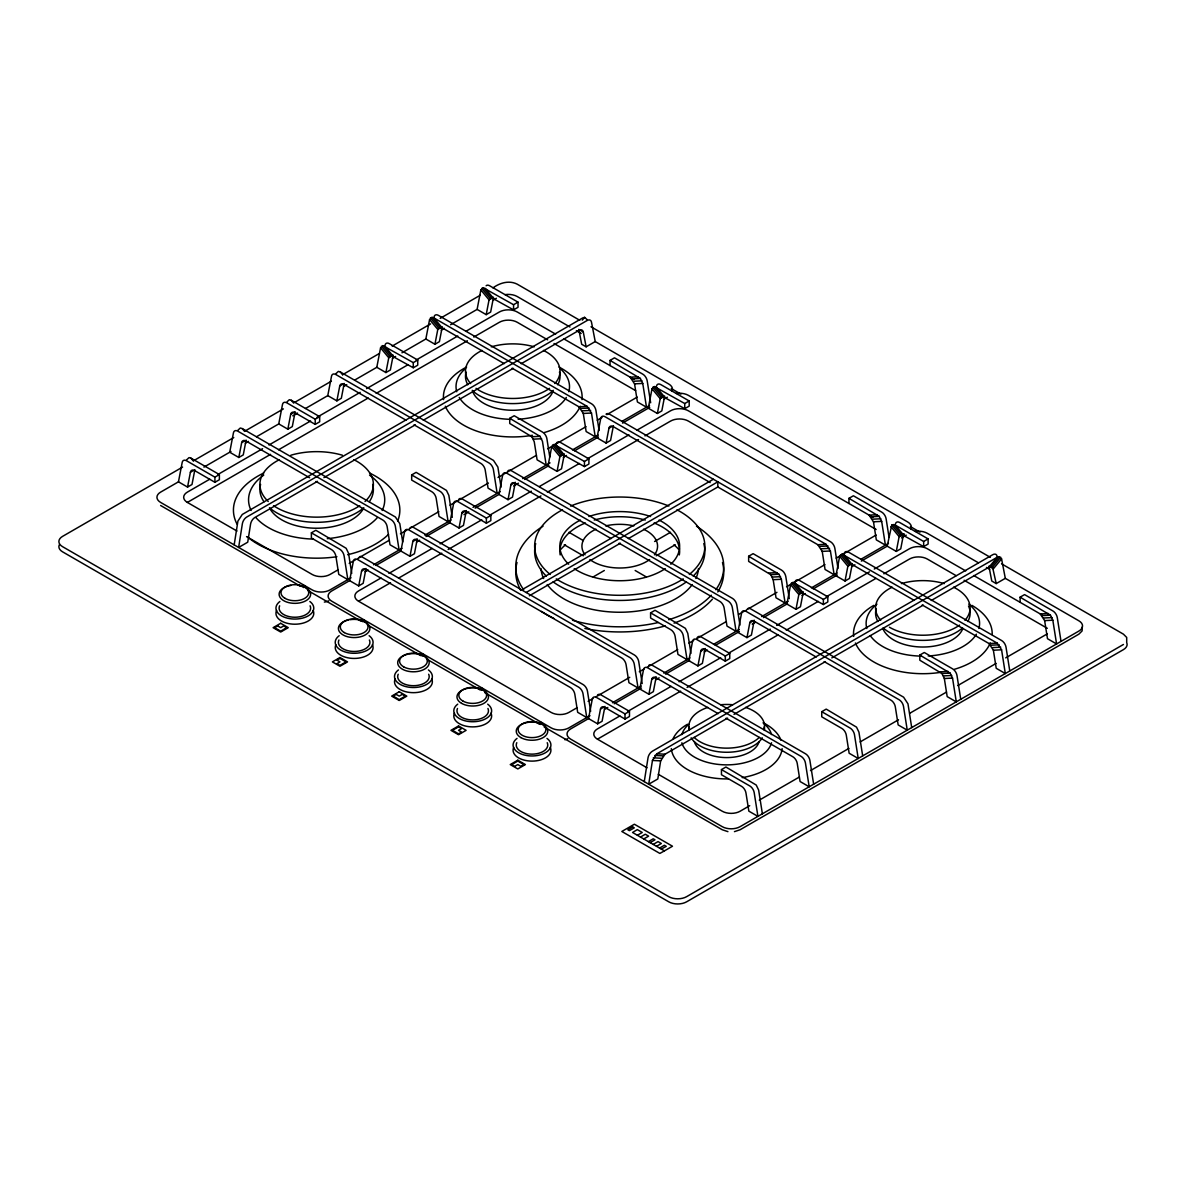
<?xml version="1.0" encoding="UTF-8"?>
<svg xmlns="http://www.w3.org/2000/svg" width="1186" height="1186" viewBox="0 0 1186 1186"><rect width="100%" height="100%" fill="white"/><g stroke="black" fill="none" stroke-linecap="round" stroke-linejoin="round"><path stroke-width="1.5" d="M234.176 544.878L237.912 521.114L242.285 514.457L582.667 317.952L584.624 317.344L587.026 319.553M644.265 781.633L648.001 757.884A6.301 3.632 -60 0 1 652.374 751.212L992.741 554.707A6.301 3.632 -60 0 1 997.115 556.323M588.538 718.583L597.64 723.831L600.487 709.035A6.301 3.632 60 0 1 604.86 707.419L625.007 719.042L629.47 716.477L629.47 711.333L625.007 713.898L596.647 697.531A6.301 3.632 60 0 0 592.288 699.147L588.538 718.583L570.718 728.886A12.601 7.279 0 0 0 570.718 739.174L722.259 826.672A12.601 7.279 0 0 0 740.094 826.672L1078.86 631.085A12.601 7.279 0 0 0 1078.86 620.797L1005.313 578.338L1001.577 558.888L999.175 556.679L997.204 557.272L656.836 753.792L652.463 760.448L648.712 784.213L657.815 778.965L660.661 760.863L665.035 754.207L727.581 718.093M178.463 481.827L182.199 462.392A6.301 3.632 60 0 1 186.573 460.776L214.918 477.143L219.38 474.563L219.38 479.722L214.918 482.287L194.771 470.649A6.301 3.632 60 0 0 190.397 472.265L187.551 487.075L178.463 481.827L160.629 492.116A12.601 7.279 0 0 0 160.629 502.419L312.185 589.916A12.601 7.279 0 0 0 330.004 589.916L351.056 577.76M194.86 469.7L191.999 484.496L187.551 487.075M315.995 481.457L382.796 520.017A6.301 3.632 60 0 1 387.155 526.673L390.016 544.774L399.104 550.022L395.353 526.258A6.301 3.632 60 0 0 390.995 519.601L237.823 431.185A6.301 3.632 60 0 0 233.464 432.786L229.713 452.237L238.816 457.485L241.662 442.675L244.627 440.955M246.11 440.095L243.263 454.905L238.816 457.485M278.754 423.921L282.49 404.485A6.301 3.632 60 0 1 286.864 402.869L315.209 419.236L319.671 416.671L319.671 421.816L315.209 424.38L295.062 412.758A6.301 3.632 60 0 0 290.689 414.359L287.842 429.169L278.754 423.921L256.458 436.789M305.499 408.488L327.781 395.62L331.517 376.17A6.301 3.632 60 0 1 335.89 374.568L489.047 462.985A6.301 3.632 60 0 1 493.42 469.641L497.171 493.406L488.069 488.158L485.222 470.056A6.301 3.632 60 0 0 480.849 463.4L414.062 424.84M336.868 400.868L339.73 386.058L344.177 383.478L341.331 398.288L336.868 400.868L327.781 395.62M354.673 380.083L376.807 367.304L380.558 347.869L382.959 345.645L413.277 362.619L417.739 360.055L417.739 365.199L413.277 367.764L391.158 355.533L382.959 345.645M376.807 367.304L385.91 372.552L388.756 357.742L391.158 355.533M349.618 580.651L353.369 561.215A6.301 3.632 60 0 1 357.742 559.599L578.649 687.139A6.301 3.632 60 0 1 583.023 693.795L586.759 717.56L577.671 712.312L574.825 694.21A6.301 3.632 60 0 0 570.451 687.554L365.94 569.473A6.301 3.632 60 0 0 361.567 571.089L358.721 585.899L349.618 580.651L331.798 590.939A12.601 7.279 0 0 0 331.798 601.228L551.105 727.848A12.601 7.279 0 0 0 568.924 727.848L589.976 715.707M401.965 352.791L425.848 339.003L429.584 319.553L431.986 317.344L433.957 317.952L587.114 406.368L591.488 413.024L595.224 436.789L586.136 431.541L583.29 413.44L578.916 406.783L512.13 368.223M425.848 339.003L434.936 344.251L437.782 329.441L438.627 327.796L442.156 327.825L504.183 363.628M400.883 551.045L404.619 531.61A6.301 3.632 60 0 1 408.992 529.994L629.914 657.548A6.301 3.632 60 0 1 634.273 664.204L638.024 687.954L628.936 682.706L626.075 664.62A6.301 3.632 60 0 0 621.716 657.963L417.19 539.882A6.301 3.632 60 0 0 412.832 541.498L409.971 556.308L400.883 551.045L375.918 565.47M450.591 324.712L477.113 309.398L480.849 289.962L483.251 287.738L513.568 304.713L518.03 302.148L518.03 307.293L513.568 309.872L491.449 297.627L483.251 287.738M477.113 309.398L486.201 314.646L489.047 299.85L491.449 297.627M449.909 522.744L453.66 503.309A6.301 3.632 60 0 1 458.033 501.693L486.379 518.06L490.841 515.48L490.841 520.639L486.379 523.204L466.231 511.566A6.301 3.632 60 0 0 461.858 513.182L459.012 527.992L449.909 522.744L426.041 536.532M508.038 499.691L510.884 484.881L515.347 482.302L512.5 497.112L508.038 499.691L498.95 494.429L502.686 474.993A6.301 3.632 60 0 1 507.059 473.377L727.967 600.931A6.301 3.632 60 0 1 732.34 607.588L736.091 631.337L726.988 626.089L724.142 608.003A6.301 3.632 60 0 0 719.769 601.346L619.107 543.218M554.114 444.468L562.327 454.342L584.446 466.587L588.893 464.022L588.893 458.863L584.446 461.443L554.114 444.468L551.727 446.692L547.976 466.128L557.064 471.376L561.527 468.796L564.062 455.646M557.064 471.376L559.925 456.566L562.327 454.342M628.358 538.607L717.812 486.972L817.836 544.715L822.209 551.386L825.056 569.473L834.143 574.721L830.408 550.971L826.034 544.315L605.127 416.76A6.301 3.632 60 0 0 600.753 418.376L597.018 437.812L606.105 443.075L608.952 428.265L611.917 426.545M613.414 425.685L610.568 440.495L606.105 443.075M654.42 386.562L662.618 396.45L684.737 408.681L689.199 406.116L689.199 400.972L684.737 403.536L654.42 386.562L652.018 388.786L648.268 408.221L657.37 413.469L661.818 410.905L664.664 396.094M657.37 413.469L660.217 398.674L662.618 396.45M648.89 694.24L651.737 679.43L656.199 676.865L653.353 691.66L648.89 694.24L639.803 688.992L643.538 669.556A6.301 3.632 60 0 1 647.912 667.94L801.069 756.371A6.301 3.632 60 0 1 805.442 763.028L809.193 786.778L800.09 781.53L797.244 763.443A6.301 3.632 60 0 0 792.871 756.772L726.084 718.212M697.931 665.924L700.778 651.129L705.24 648.549L702.379 663.359L697.931 665.924L688.829 660.676L692.58 641.241A6.301 3.632 60 0 1 696.953 639.625L725.298 656.006L729.761 653.427L729.761 658.571L725.298 661.151L705.151 649.513A6.301 3.632 60 0 0 700.778 651.129M746.958 637.623L749.804 622.813L754.266 620.248L751.42 635.044L746.958 637.623L737.87 632.375L741.606 612.94A6.301 3.632 60 0 1 745.979 611.324L899.136 699.755A6.301 3.632 60 0 1 903.51 706.411L907.246 730.161L898.158 724.913L895.311 706.826A6.301 3.632 60 0 0 890.938 700.155L824.151 661.595M793.034 582.4L801.247 592.288L823.366 604.534L827.813 601.954L827.813 596.81L823.366 599.39L793.034 582.4L790.647 584.624L786.896 604.059L795.984 609.308L800.446 606.743L803.293 591.933M795.984 609.308L798.845 594.512L801.247 592.288M922.219 604.979L989.005 643.538L993.379 650.21L996.225 668.296L1005.313 673.544L1001.577 649.795L997.204 643.138L842.075 554.099L839.673 556.323L835.937 575.759L845.025 581.007L849.487 578.427L852.334 563.632L847.871 566.196L845.025 581.007M893.34 524.509L901.538 534.382L923.657 546.627L928.119 544.048L928.119 538.904L923.657 541.483L895.297 525.116L891.768 525.087L887.187 546.168L896.29 551.416L900.737 548.836L903.584 534.026L899.136 536.606L896.29 551.416M186.662 459.812L189.063 457.588L191.02 458.196L219.38 474.563M237.912 430.221L240.313 427.998L242.285 428.606L395.442 517.037L399.815 523.693L402.691 541.972M286.953 401.906L289.354 399.682L291.326 400.29L319.671 416.671M335.979 373.605L338.381 371.381L340.352 371.989L493.509 460.42L497.883 467.076L501.041 487.179M357.816 558.636L360.218 556.412L362.19 557.02L583.112 684.559A6.301 3.632 60 0 1 587.47 691.23L590.643 711.333M409.081 529.045L411.483 526.821L413.454 527.429L634.362 654.968A6.301 3.632 60 0 1 638.735 661.625L642.189 683.566M746.068 610.36L748.47 608.136L750.441 608.744L903.599 697.175L907.972 703.832L911.708 727.596M914.258 600.398L852.245 564.58L850.273 563.973L847.871 566.196L839.673 556.323M901.538 534.382L899.136 536.606L890.938 526.717M582.282 320.161L584.624 317.344M931.262 600.501L989.005 567.16L997.204 557.272M989.005 567.16L990.977 566.552L999.175 556.679M1005.313 578.338L996.225 583.586L992.534 567.13L1000.732 557.242M1001.577 558.888L993.379 568.776L988.916 566.196L991.763 581.007L996.225 583.586M640.514 837.079L645.288 834.232L648.609 836.145L643.746 838.947M648.431 841.645L653.204 838.798L654.968 839.821L650.121 842.623M653.249 844.432L658.022 841.586L661.343 843.498L656.495 846.3M659.594 848.094L664.368 845.247L666.25 846.33L661.328 849.087M182.57 467.091L62.562 536.383A12.601 7.279 0 0 0 62.562 546.672L668.771 896.675A12.601 7.279 0 0 0 686.605 896.675L1123.438 644.472M193.778 460.628L233.775 437.53M244.983 431.067L283.38 408.903M294.573 402.425L331.383 381.18M342.576 374.717L379.387 353.472M392.181 346.075L430.592 323.911M440.184 318.367L480.197 295.27M492.991 287.872C499.899 282.817 509.179 280.074 517.229 284.18L579.776 320.294M190.397 472.265L193.362 470.545M290.689 414.359L295.151 411.794L292.305 426.604L287.842 429.169M203.933 467.121L230.988 451.495M245.324 443.223L248.497 441.385M292.764 415.826L297.538 413.069M343.599 386.488L346.757 384.649M392.418 358.291L395.605 356.452M441.222 330.123L444.35 328.314M493.45 299.969L496.415 298.249M385.91 372.552L390.357 369.988L393.218 355.177L388.756 357.742L380.558 347.869M434.936 344.251L439.398 341.672L442.245 326.862L437.782 329.441L429.584 319.553M486.201 314.646L490.648 312.081L493.509 297.271L489.047 299.85L480.849 289.962M209.774 479.188L187.373 492.116A12.601 7.279 0 0 0 187.373 502.419L236.978 531.046M217.779 474.563L262.58 448.693M268.985 445.002L310.584 420.986M316.988 417.294L360.188 392.344M366.578 388.652L408.192 364.636M416.182 360.01L457.796 335.994M465.787 331.368L499.395 311.977A12.601 7.279 0 0 1 517.229 311.977L555.626 334.141M187.373 502.419L270.571 454.371M278.577 449.761L368.179 398.022M376.184 393.396L467.388 340.753M473.792 337.046L499.395 322.266A12.601 7.279 0 0 1 517.229 322.266L547.621 339.819M317.492 481.338L254.946 517.437A6.301 3.632 -60 0 0 250.572 524.108L247.726 542.195L238.638 547.443L242.374 523.693A6.301 3.632 -60 0 1 246.747 517.037L587.114 320.516A6.301 3.632 -60 0 1 591.488 322.132L595.224 341.568L668.771 384.027A12.601 7.279 0 0 1 672.047 391.069M323.911 477.632L415.322 424.84M423.343 420.215L513.167 368.357M521.173 363.731L578.916 330.405A6.301 3.632 -60 0 1 583.29 332.021L586.136 346.816L595.224 341.568M311.384 532.825L339.73 549.192A6.301 3.632 60 0 1 344.103 555.863L347.839 579.613L338.751 574.365L335.905 556.278A6.301 3.632 60 0 0 331.531 549.607L311.384 537.984L311.384 532.825L315.832 530.261L346.149 548.288L348.551 553.284L351.723 573.387M411.675 474.934L440.021 491.3A6.301 3.632 60 0 1 444.394 497.957L448.13 521.721L439.042 516.459L436.196 498.372A6.301 3.632 60 0 0 431.823 491.716L411.675 480.078L411.675 474.934L416.123 472.354L446.455 490.396L448.857 495.377L452.296 517.318M509.728 418.317L540.06 436.344L542.462 441.34L546.197 465.105L537.11 459.842L534.249 441.755L531.862 436.759L509.728 423.461L509.728 418.317L514.19 415.737L542.536 432.104A6.301 3.632 60 0 1 546.909 438.761L549.785 457.04M610.034 365.555L610.034 360.411L614.481 357.831L642.842 374.198A6.301 3.632 60 0 1 647.2 380.869L650.654 402.795M338.01 569.858L330.004 574.469A12.601 7.279 0 0 1 312.185 574.469L246.569 536.591M349.218 563.38L355.607 559.688M358.809 557.835L389.216 540.282M400.408 533.819L406.813 530.127M410.015 528.274L438.82 511.655M450.013 505.192L488.424 483.013M498.016 477.469L536.428 455.305M547.621 448.827L586.032 426.663M597.225 420.2L602.028 417.428M606.832 414.655L637.238 397.102M361.567 571.089L366.014 568.524L363.168 583.319L358.721 585.899M412.832 541.498L417.279 538.918L414.433 553.729L409.971 556.308M461.858 513.182L466.32 510.617L463.459 525.413L459.012 527.992M564.373 454.001L559.925 456.566L551.727 446.692M663.182 396.954L660.217 398.674L652.018 388.786M373.516 564.788L402.069 548.303M424.87 535.153L451.11 520.002M473.006 507.356L500.284 491.597M522.744 478.64L550.037 462.881M572.497 449.909L598.204 435.069M622.235 421.193L649.528 405.449M365.006 571.771L368.12 569.962M416.479 542.046L419.666 540.208M463.978 514.62L468.781 511.848M475.186 508.157L499.217 494.28M513.627 485.964L518.43 483.191M524.835 479.485L548.851 465.624M563.261 457.307L566.463 455.454M574.484 450.828L598.5 436.967M622.517 423.091L649.735 407.376M664.16 399.059L667.362 397.206M380.943 578.012L358.543 590.939A12.601 7.279 0 0 0 358.543 601.228L551.105 712.415A12.601 7.279 0 0 0 568.924 712.415L576.93 707.79M388.934 573.387L432.149 548.451M440.139 543.825L481.753 519.809M489.744 515.184L531.343 491.167M539.348 486.556L579.346 463.459M587.352 458.834L628.951 434.817M636.956 430.192L670.564 410.801A12.601 7.279 0 0 1 688.384 410.801L872.926 517.333M358.543 601.228L390.535 582.756M398.54 578.145L441.741 553.195M448.145 549.503L540.949 495.926M547.354 492.22L638.557 439.561M644.962 435.87L670.564 421.089A12.601 7.279 0 0 1 688.384 421.089L876.143 529.49M521.677 589.916L713.349 479.248M526.139 592.481L717.812 481.827L717.812 486.972M529.327 595.787L620.382 543.218M593.193 576.93L604.326 570.496M654.583 541.498L670.49 532.306M656.169 555.804L675.249 544.774M650.595 612.865L678.941 629.232A6.301 3.632 60 0 1 683.314 635.889L687.05 659.653L677.962 654.405L675.116 636.304A6.301 3.632 60 0 0 670.742 629.647L650.595 618.01L650.595 612.865L655.043 610.286L685.375 628.328L687.776 633.324L690.934 653.427M748.648 556.249L778.98 574.291L781.381 579.272L785.117 603.037L776.029 597.788L773.168 579.687L770.781 574.691L748.648 561.393L748.648 556.249L753.11 553.669L781.455 570.051A6.301 3.632 60 0 1 785.829 576.707L789.283 598.634M848.939 503.487L848.939 498.342L853.401 495.778L881.761 512.144A6.301 3.632 60 0 1 886.12 518.801L888.996 537.08M588.137 701.326L592.926 698.554M596.128 696.701L629.736 677.31M639.328 671.765L644.131 668.993M647.334 667.14L677.74 649.587M688.933 643.123L693.736 640.351M725.743 621.879L696.938 638.498A6.301 3.632 60 0 1 701.4 637.06L729.761 653.427M738.537 614.481L744.941 610.79M748.144 608.937L776.949 592.318M786.54 586.774L824.952 564.595M836.145 558.132L876.157 535.034M600.487 709.035L604.934 706.456L602.088 721.266L597.64 723.831M801.81 592.792L798.845 594.512L790.647 584.624M612.436 702.735L641.315 686.057M663.789 673.085L690.03 657.933M713.527 644.369L739.204 629.544M761.664 616.572L788.082 601.317M811.417 587.856L837.123 573.016M861.155 559.14L888.433 543.381M901.271 535.968L904.488 534.115M604.593 709.317L607.795 707.464M614.215 703.758L641.493 688.013M655.932 679.682L659.149 677.829M665.568 674.122L689.644 660.217M704.084 651.885L707.286 650.032M715.306 645.392L739.382 631.501M752.22 624.088L755.423 622.235M763.458 617.61L787.519 603.704M801.958 595.372L805.175 593.519M813.196 588.879L837.272 574.988M851.711 566.641L854.913 564.788M861.332 561.082L887.009 546.272M901.449 537.925L906.267 535.153M619.863 715.944L597.462 728.886A12.601 7.279 0 0 0 597.462 739.174L647.067 767.816M627.854 711.333L671.068 686.383M679.059 681.772L720.673 657.741M728.664 653.13L770.263 629.114M776.667 625.407L818.266 601.391M826.271 596.78L869.471 571.83M874.275 569.058L909.484 548.733A12.601 7.279 0 0 1 927.304 548.733L965.715 570.911M597.462 739.174L680.66 691.141M687.065 687.435L778.268 634.777M786.274 630.166L875.876 578.427M883.881 573.816L909.484 559.036A12.601 7.279 0 0 1 927.304 559.036L956.109 575.655M734.001 714.387L825.412 661.61M831.831 657.904L923.242 605.127M721.459 769.595L749.819 785.962A6.301 3.632 60 0 1 754.192 792.619L757.928 816.383L748.84 811.135L745.979 793.034A6.301 3.632 60 0 0 741.621 786.377L721.459 774.74L721.459 769.595L725.921 767.016L756.238 785.058L758.64 790.054L762.39 813.804M821.75 711.689L850.11 728.056A6.301 3.632 60 0 1 854.483 734.712L858.219 758.477L849.132 753.229L846.285 735.127A6.301 3.632 60 0 0 841.912 728.471L821.75 716.833L821.75 711.689L826.212 709.109L856.529 727.151L858.931 732.147L862.682 755.897M919.817 655.072L950.134 673.114L952.536 678.095L956.287 701.86L947.184 696.612L944.338 678.511L941.936 673.515L919.817 660.217L919.817 655.072L924.279 652.493L952.625 668.86A6.301 3.632 60 0 1 956.998 675.531L960.734 699.28M1020.108 602.31L1020.108 597.166L1024.571 594.601L1052.916 610.968A6.301 3.632 60 0 1 1057.289 617.624L1061.025 641.374M637.386 835.27L642.234 832.468L637.312 829.622L632.538 832.468L664.427 850.881L672.492 846.226L634.391 824.226L621.82 831.475L659.861 853.431L664.427 850.881M749.7 805.694L740.094 811.239A12.601 7.279 0 0 1 722.259 811.239L658.26 774.28M759.292 800.15L799.305 777.052M810.498 770.589L848.909 748.41M860.102 741.947L898.514 719.769M909.706 713.305L946.517 692.061M957.71 685.597L996.107 663.419M1005.713 657.874L1047.312 633.858M734.445 831.638L740.094 829.755L1078.86 634.169L1082.121 630.908L1082.121 627.142M638.379 376.777L630.181 377.192L634.554 383.849L637.401 401.95L646.489 407.198L642.753 383.434L640.351 378.438L610.034 360.411M632.153 378.853L640.351 378.438M633.709 381.24L641.908 380.825M634.554 383.849L642.753 383.434M578.916 406.783L587.114 406.368M580.888 408.444L589.086 408.043M582.445 410.83L590.658 410.415M583.29 413.44L591.488 413.024M531.862 436.759L540.06 436.344M533.418 439.146L541.617 438.731M877.299 514.709L869.101 515.124L873.474 521.796L876.321 539.882L885.408 545.13L881.672 521.38L879.271 516.384L848.939 498.342M871.073 516.799L879.271 516.384M872.629 519.171L880.827 518.771M873.474 521.796L881.672 521.38M817.836 544.715L826.034 544.315M819.808 546.39L828.006 545.975M821.364 548.777L829.577 548.362M822.209 551.386L830.408 550.971M768.81 573.031L777.008 572.616M770.781 574.691L778.98 574.291M772.338 577.078L780.536 576.663M773.168 579.687L781.381 579.272M1048.468 613.533L1040.27 613.948L1044.629 620.604L1047.49 638.705L1056.578 643.954L1052.827 620.204L1050.44 615.208L1020.108 597.166M1042.227 615.623L1050.44 615.208M1043.799 617.995L1051.997 617.595M1044.629 620.604L1052.827 620.204M989.005 643.538L997.204 643.138M990.977 645.214L999.175 644.799M992.534 647.6L1000.732 647.185M993.379 650.21L1001.577 649.795M939.964 671.854L948.177 671.439M941.936 673.515L950.134 673.114M943.507 675.901L951.706 675.486M944.338 678.511L952.536 678.095M656.836 753.792L665.035 754.207M654.865 755.452L663.063 755.867M653.293 757.839L661.491 758.254M652.463 760.448L660.661 760.863M727.922 831.638L722.259 829.755L544.152 726.929M990.977 566.552L992.534 567.13M590.999 326.773L990.325 557.331M1001.547 563.81L1123.438 634.169L1126.7 637.445L1126.7 642.59A12.601 7.279 0 0 1 1123.438 649.617L686.605 901.82A12.601 7.279 0 0 1 668.771 901.82L62.562 551.831A12.601 7.279 0 0 1 59.3 544.789M583.29 332.021L578.827 329.441L581.674 344.251L586.136 346.816M569.992 326.995L517.229 296.53A12.601 7.279 0 0 0 505.043 294.647M576.381 330.686L581.184 333.459M978.48 562.831L927.304 533.3A12.601 7.279 0 0 0 915.132 531.417M986.47 567.457L989.658 569.295M671.276 388.563L680.897 394.123M910.374 526.599L919.995 532.158M518.03 302.148L489.67 285.782A6.301 3.632 60 0 0 486.141 285.752M689.199 400.972L660.839 384.605A6.301 3.632 60 0 0 656.466 386.206M928.119 538.904L899.759 522.537A6.301 3.632 60 0 0 895.386 524.153M563.632 338.766L634.036 379.416M973.706 575.521L1042.524 615.252M554.025 343.51L635.637 390.639M964.114 580.28L1047.312 628.313M710.177 482.569L613.325 426.649A6.301 3.632 60 0 0 608.952 428.265M417.739 360.055L389.379 343.673A6.301 3.632 60 0 0 385.005 345.289M588.893 458.863L560.548 442.497A6.301 3.632 60 0 0 556.175 444.113M827.813 596.81L799.468 580.443A6.301 3.632 60 0 0 795.094 582.059M406.116 420.244L344.088 384.442A6.301 3.632 60 0 0 339.73 386.058M611.131 538.607L515.258 483.265A6.301 3.632 60 0 0 510.884 484.881M816.205 657.014L754.177 621.197A6.301 3.632 60 0 0 749.804 622.813M568.998 532.306L583.319 540.579M635.162 570.496L646.296 576.93M564.24 544.774L583.319 555.804M490.841 515.48L462.481 499.113A6.301 3.632 60 0 0 458.952 499.084M309.635 477.78L246.036 441.059A6.301 3.632 60 0 0 241.662 442.675M718.138 713.631L656.11 677.814A6.301 3.632 60 0 0 651.737 679.43M629.47 711.333L601.109 694.966A6.301 3.632 60 0 0 597.581 694.937M160.629 505.503L300.236 586.106M308.256 590.732L361.211 621.301M367.63 625.007L420.585 655.591M427.004 659.297L479.959 689.867M484.777 692.639L539.333 724.142M895.297 525.116L903.51 534.99M891.768 525.087L899.966 534.96M844.047 554.707L852.245 564.58M842.075 554.099L850.273 563.973M840.503 554.677L848.702 564.551M656.377 387.17L664.59 397.058M652.849 387.14L661.047 397.028M795.005 583.008L803.204 592.896M791.477 582.978L799.675 592.867M485.222 288.346L493.42 298.235M481.679 288.317L489.877 298.205M556.086 445.076L564.284 454.95M552.557 445.046L560.756 454.92M433.957 317.952L442.156 327.825M431.986 317.344L440.184 327.217M430.429 317.922L438.627 327.796M384.931 346.253L393.129 356.141M381.388 346.223L389.586 356.111M340.352 371.989L342.695 374.806M291.326 400.29L293.668 403.121M242.285 428.606L244.627 431.422M191.02 458.196L193.362 461.028M1009.775 670.98L1006.024 647.215A6.301 3.632 60 0 0 1001.666 640.559L848.494 552.127A6.301 3.632 60 0 0 844.135 553.743M838.028 568.494L834.87 548.392A6.301 3.632 60 0 0 830.497 541.735L609.574 414.196A6.301 3.632 60 0 0 606.046 414.166M813.64 784.213L809.905 760.448A6.301 3.632 60 0 0 805.531 753.792L652.374 665.361A6.301 3.632 60 0 0 648.831 665.331M739.96 625.111L736.803 605.008A6.301 3.632 60 0 0 732.429 598.352L511.522 470.812A6.301 3.632 60 0 0 507.979 470.783M599.108 430.562L595.95 410.46A6.301 3.632 60 0 0 591.577 403.803L438.42 315.372A6.301 3.632 60 0 0 434.046 316.988M923.657 541.483L923.657 546.627M823.366 599.39L823.366 604.534M725.298 656.006L725.298 661.151M684.737 403.536L684.737 408.681M625.007 713.898L625.007 719.042M584.446 461.443L584.446 466.587M513.568 304.713L513.568 309.872M486.379 518.06L486.379 523.204M413.277 362.619L413.277 367.764M315.209 419.236L315.209 424.38M214.918 477.143L214.918 482.287M328.789 600.828A12.601 7.279 0 0 1 324.356 602.088M580.206 406.22A69.337 40.027 0 0 1 544.241 432.564M532.44 435.292A69.337 40.027 0 0 1 445.328 406.22M443.579 399.608A69.337 40.027 0 0 1 466.587 367.037M558.947 367.037A69.337 40.027 0 0 1 581.955 399.608M566.315 397.429A56.735 32.748 0 0 1 518.134 419.221M510.973 419.34A56.735 32.748 0 0 1 459.219 397.429M456.729 391.736A56.735 32.748 0 0 1 465.579 368.416M559.955 368.416A56.735 32.748 0 0 1 568.806 391.736M553.239 390.313A40.976 23.661 0 0 1 512.767 410.267A40.976 23.661 0 0 1 472.295 390.313M559.466 372.048A47.277 27.293 0 0 1 557.731 384.753M552.424 391.172A47.277 27.293 0 0 1 473.11 391.172M467.803 384.753A47.277 27.293 0 0 1 466.068 372.048M543.485 350.419A47.277 27.293 0 0 1 554.885 383.552M549.503 388.356A47.277 27.293 0 0 1 476.031 388.356M470.634 383.552A47.277 27.293 0 0 1 482.05 350.419M491.3 346.846A47.277 27.293 0 0 1 534.234 346.846M696.493 526.213A104.012 60.056 0 0 1 715.825 589.753M711.348 595.194A104.012 60.056 0 0 1 668.756 619.715M658.26 622.531A104.012 60.056 0 0 1 572.527 620.263M523.663 589.753A104.012 60.056 0 0 1 543.01 526.213M722.482 562.505A104.012 60.056 0 0 1 717.782 591.947M712.415 599.167A104.012 60.056 0 0 1 674.048 623.11M665.272 625.897A104.012 60.056 0 0 1 584.846 628.461M553.729 618.306A104.012 60.056 0 0 1 541.453 611.427M520.817 590.45A104.012 60.056 0 0 1 517.007 562.505M976.404 634.184A56.735 32.748 0 0 1 928.223 655.977M921.062 656.11A56.735 32.748 0 0 1 870.213 635.577M866.818 628.491A56.735 32.748 0 0 1 876.958 604.119M968.754 604.119A56.735 32.748 0 0 1 978.88 628.491M990.28 642.99A69.337 40.027 0 0 1 954.33 669.334M940.78 672.329A69.337 40.027 0 0 1 855.417 642.99M853.668 636.378A69.337 40.027 0 0 1 873.815 605.349M971.883 605.349A69.337 40.027 0 0 1 992.178 634.569M560.77 549.4A66.194 38.219 0 0 1 565.514 544.834M673.974 544.834A66.194 38.219 0 0 1 678.718 549.4M306.018 587.811A15.759 9.103 0 0 1 303.912 601.702A15.759 9.103 0 0 1 280.578 598.085A15.759 9.103 0 0 1 290.792 585.454M298.946 585.454A15.759 9.103 0 0 1 302 586.136M310.095 605.794A15.759 9.103 0 0 1 294.869 617.239A15.759 9.103 0 0 1 279.644 605.794M643.553 529.193A37.819 21.837 0 0 1 654.45 554.84M649.631 559.555A37.819 21.837 0 0 1 589.872 559.555M585.039 554.84A37.819 21.837 0 0 1 595.935 529.193M605.646 525.902A37.819 21.837 0 0 1 633.843 525.902M962.839 628.521A40.976 23.661 0 0 1 922.856 647.022A40.976 23.661 0 0 1 882.858 628.521M953.574 587.174A47.277 27.293 0 0 1 964.974 620.322M959.578 625.111A47.277 27.293 0 0 1 889.426 627.231M880.724 620.322A47.277 27.293 0 0 1 892.124 587.174M901.39 583.601A47.277 27.293 0 0 1 944.323 583.601M968.517 606.016A47.277 27.293 0 0 1 967.82 621.508M962.513 627.928A47.277 27.293 0 0 1 883.185 627.928M877.892 621.508A47.277 27.293 0 0 1 876.157 608.803M782.123 748.588A55.475 32.022 0 0 1 742.184 777.645M728.486 778.905A55.475 32.022 0 0 1 671.32 748.588M673.129 738.611A55.475 32.022 0 0 1 687.495 724.246M763.132 722.734A55.475 32.022 0 0 1 780.996 740.257M771.552 742.762A45.394 26.211 0 0 1 726.721 764.866A45.394 26.211 0 0 1 681.891 742.762M681.891 734.564A45.394 26.211 0 0 1 688.651 724.394M763.443 723.252A45.394 26.211 0 0 1 771.552 734.564M759.099 741.621A32.778 18.932 0 0 1 726.721 757.587A32.778 18.932 0 0 1 694.344 741.621M759.292 737.41A37.819 21.837 0 0 1 694.166 737.41M689.362 729.716A37.819 21.837 0 0 1 707.834 707.39M720.806 704.736A37.819 21.837 0 0 1 732.637 704.736M745.623 707.39A37.819 21.837 0 0 1 764.08 729.716M762.302 737.825A37.819 21.837 0 0 1 726.721 752.265A37.819 21.837 0 0 1 691.141 737.825M688.903 730.428A37.819 21.837 0 0 1 689.362 727.003M764.08 727.003A37.819 21.837 0 0 1 764.54 730.428M369.558 473.051A83.213 48.048 0 0 1 397.725 520.921M388.519 534.337A83.213 48.048 0 0 1 347.646 554.707M336.928 556.723A83.213 48.048 0 0 1 247.266 536.665M237.067 524.168A83.213 48.048 0 0 1 263.722 473.051M369.528 475.097A68.076 39.301 0 0 1 382.174 510.499M377.296 517.689A68.076 39.301 0 0 1 327.292 538.666M313.045 539.096A68.076 39.301 0 0 1 255.983 517.689M251.106 510.499A68.076 39.301 0 0 1 263.752 475.097M363.405 508.616A49.175 28.39 0 0 1 316.632 528.23A49.175 28.39 0 0 1 269.874 508.616M372.671 484.422A56.735 32.748 0 0 1 369.291 501.752M363.82 507.741A56.735 32.748 0 0 1 269.459 507.741M263.989 501.752A56.735 32.748 0 0 1 260.609 484.422M353.888 459.694A56.735 32.748 0 0 1 365.021 501.5M359.758 505.681A56.735 32.748 0 0 1 273.521 505.681M268.244 501.5A56.735 32.748 0 0 1 279.392 459.694M290.881 455.216A56.735 32.748 0 0 1 342.398 455.216M703.802 543.618A85.095 49.13 0 0 1 693.261 576.055M686.368 581.881A85.095 49.13 0 0 1 553.121 581.881M546.227 576.055A85.095 49.13 0 0 1 535.687 543.618M676.969 509.802A85.095 49.13 0 0 1 689.303 574.469M683.225 578.887A85.095 49.13 0 0 1 556.264 578.887M550.185 574.469A85.095 49.13 0 0 1 562.52 509.802M570.57 506.066A85.095 49.13 0 0 1 668.919 506.066M659.06 520.076A59.893 34.572 0 0 1 670.816 564.21M665.257 568.628A59.893 34.572 0 0 1 574.232 568.628M568.672 564.21A59.893 34.572 0 0 1 580.428 520.076M588.923 516.518A59.893 34.572 0 0 1 650.565 516.518M560.192 554.944A59.893 34.572 0 0 1 585.41 522.982M594.23 520.031A59.893 34.572 0 0 1 645.258 520.031M654.094 522.982A59.893 34.572 0 0 1 679.296 554.944M698.48 568.554A78.795 45.498 0 0 1 695.871 578.501M692.268 584.55A78.795 45.498 0 0 1 619.744 612.243A78.795 45.498 0 0 1 547.22 584.55M543.618 578.501A78.795 45.498 0 0 1 541.009 568.554M676.213 393.47A12.601 7.279 0 0 1 688.384 395.353L907.69 521.973A12.601 7.279 0 0 1 910.967 529M567.709 738.759A12.601 7.279 0 0 1 564.818 739.723M409.363 653.916A15.759 9.103 0 0 1 428.783 664.753A15.759 9.103 0 0 1 403.077 669.556A15.759 9.103 0 0 1 407.821 654.198M428.665 674.241A15.759 9.103 0 0 1 413.44 685.701A15.759 9.103 0 0 1 398.214 674.241M428.413 669.927A18.917 10.911 0 0 1 426.219 684.648A18.917 10.911 0 0 1 400.646 684.648A18.917 10.911 0 0 1 398.452 669.927M431.704 678.911A18.917 10.911 0 0 1 413.44 692.668A18.917 10.911 0 0 1 395.175 678.911M309.842 601.48A18.917 10.911 0 0 1 307.648 616.186A18.917 10.911 0 0 1 282.075 616.186A18.917 10.911 0 0 1 279.896 601.48M313.134 610.464A18.917 10.911 0 0 1 294.869 624.207A18.917 10.911 0 0 1 276.605 610.464M350.078 619.685A15.759 9.103 0 0 1 369.498 630.522A15.759 9.103 0 0 1 343.792 635.325A15.759 9.103 0 0 1 348.536 619.967M369.38 640.01A15.759 9.103 0 0 1 354.154 651.47A15.759 9.103 0 0 1 338.929 640.01M369.128 635.696A18.917 10.911 0 0 1 366.934 650.417A18.917 10.911 0 0 1 341.36 650.417A18.917 10.911 0 0 1 339.181 635.696M372.419 644.695A18.917 10.911 0 0 1 354.154 658.438A18.917 10.911 0 0 1 335.89 644.695M541.809 723.949A13.861 8.005 0 0 1 536.161 737.247A13.861 8.005 0 0 1 518.356 728.204A13.861 8.005 0 0 1 540.475 723.267M547.22 742.703A15.759 9.103 0 0 1 532.01 754.148A15.759 9.103 0 0 1 516.785 742.703M546.983 738.389A18.917 10.911 0 0 1 544.789 753.095A18.917 10.911 0 0 1 519.216 753.095A18.917 10.911 0 0 1 517.022 738.389M550.274 747.373A18.917 10.911 0 0 1 532.01 761.115A18.917 10.911 0 0 1 513.731 747.373M487.935 708.472A15.759 9.103 0 0 1 472.725 719.917A15.759 9.103 0 0 1 457.5 708.472M487.698 704.158A18.917 10.911 0 0 1 485.504 718.864A18.917 10.911 0 0 1 459.931 718.864A18.917 10.911 0 0 1 457.737 704.158M490.989 713.142A18.917 10.911 0 0 1 472.725 726.885A18.917 10.911 0 0 1 454.46 713.142M632.627 826.924L627.854 829.77L629.41 830.66L634.273 827.858L632.627 826.924M303.779 585.499L302 586.521L303.779 587.559L305.573 586.521L303.779 585.499M280.682 623.287L273.106 627.661L280.682 632.034L288.257 627.661L280.682 623.287M277.643 625.911L274.618 627.661L280.682 631.16L286.745 627.661L283.706 625.911L280.682 627.661L277.643 625.911M363.064 619.729L361.285 620.752L363.064 621.775L364.843 620.752L363.064 619.729M339.967 657.518L332.391 661.892L339.967 666.265L347.542 661.892L339.967 657.518M339.967 658.393L336.928 660.142L339.967 661.892L336.928 663.641L339.967 665.39L346.03 661.892L339.967 658.393M422.349 653.946L420.57 654.983L422.349 656.006L424.128 654.983L422.349 653.946M399.252 691.749L391.662 696.123L399.252 700.496L406.828 696.123L399.252 691.749M396.213 694.373L393.189 696.123L399.252 699.621L405.301 696.123L402.276 694.373L399.252 696.123L396.213 694.373M481.635 688.176L479.856 689.199L481.635 690.237L483.414 689.199L481.635 688.176M458.537 725.965L450.947 730.339L458.537 734.712L466.113 730.339L458.537 725.965M458.537 726.84L452.474 730.339L458.537 733.837L461.562 732.088L458.537 730.339L461.562 728.589L458.537 726.84M540.92 722.407L539.141 723.43L540.92 724.468L542.699 723.43L540.92 722.407M517.808 760.196L510.232 764.57L517.808 768.943L525.398 764.57L517.808 760.196M517.808 761.071L511.759 764.57L514.783 766.319L517.808 764.57L520.847 766.319L523.871 764.57L517.808 761.071M285.055 598.367A13.861 8.005 0 0 0 308.256 594.779A13.861 8.005 0 0 0 291.282 584.965A13.861 8.005 0 0 0 285.055 598.367M403.625 666.814A13.861 8.005 0 0 0 426.827 663.226A13.861 8.005 0 0 0 409.852 653.427A13.861 8.005 0 0 0 403.625 666.814M344.34 632.583A13.861 8.005 0 0 0 367.541 628.995A13.861 8.005 0 0 0 350.567 619.196A13.861 8.005 0 0 0 344.34 632.583M520.862 737.588A15.759 9.103 0 0 0 547.22 733.511A15.759 9.103 0 0 0 527.918 722.363A15.759 9.103 0 0 0 520.862 737.588M462.911 701.045A13.861 8.005 0 0 0 486.112 697.457A13.861 8.005 0 0 0 469.137 687.643A13.861 8.005 0 0 0 462.911 701.045M461.576 703.357A15.759 9.103 0 0 0 487.935 699.28A15.759 9.103 0 0 0 468.648 688.132A15.759 9.103 0 0 0 461.576 703.357"/></g></svg>
